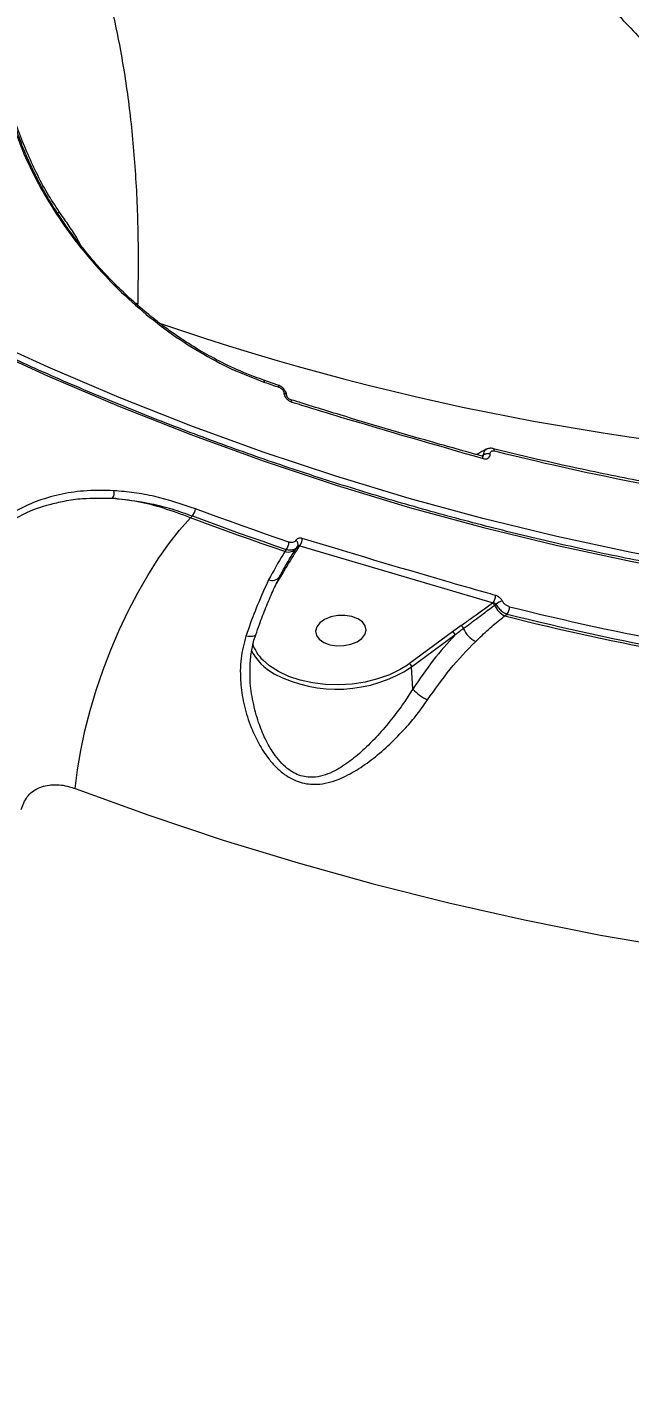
# Model space of a CAD drawing. Header units: millimetres. Extents: x -10881 to 8954, y -8695 to 5624.
# Drawn here: x 3332.9 to 3439.8, y -3353.4 to -3113.9 of the extents above; entities that cross this region are included whole.
import ezdxf

# ---------------------------------------------------------------- set-up
doc = ezdxf.new("R2010")
doc.units = ezdxf.units.MM
for name, color, linetype in [('DIKOM_ОБЪЕКТ', 7, 'Continuous'), ('DIKOM_РАЗМЕР_ЗОНА', 7, 'Continuous'), ('DIKOM_РАЗМЕР_ОБЪЕКТА', 7, 'Continuous')]:
    doc.layers.add(name, color=color, linetype=linetype)
doc.styles.add('style1', font='arial.ttf', dxfattribs={"width": 0.8})
doc.dimstyles.new('1-50', dxfattribs={"dimtxt": 300, "dimasz": 200, "dimexe": 100, "dimexo": 0, "dimgap": 100, "dimtad": 1, "dimtxsty": 'style1', "dimcen": 200, "dimclrd": 7, "dimclre": 7, "dimclrt": 7, "dimadec": 1, "dimazin": 2, "dimtfac": 1, "dimtmove": 0, "dimatfit": 2, "dimfxl": 0, "dimlwd": 25, "dimlwe": 18, "dimarcsym": 0})

# ---------------------------------------------------------------- blocks, each defined once
blk = doc.blocks.new('*D10')
at = {"layer": 'Defpoints', "color": 0, "transparency": 16777216}
for p in [(-7152.73, 2730.8), (7385.22, 911.28), (7385.22, -7693.77)]:
    blk.add_point(p, dxfattribs=at)
at = {"layer": 'DIKOM_РАЗМЕР_ОБЪЕКТА', "color": 7, "lineweight": 18, "transparency": 16777216}
for p, q in [((-7152.73, 2730.8), (-7152.73, -7793.77)), ((7385.22, 911.28), (7385.22, -7793.77))]:
    blk.add_line(p, q, dxfattribs=at)
at = {"layer": 'DIKOM_РАЗМЕР_ОБЪЕКТА', "color": 7, "lineweight": 25, "transparency": 16777216}
blk.add_line((-6952.73, -7693.77), (7185.22, -7693.77), dxfattribs=at)
at = {"layer": 'DIKOM_РАЗМЕР_ОБЪЕКТА', "color": 7, "transparency": 16777216}
for points in [[(-6952.73, -7660.43), (-6952.73, -7727.1), (-7152.73, -7693.77)], [(7185.22, -7660.43), (7185.22, -7727.1), (7385.22, -7693.77)]]:
    blk.add_solid(points, dxfattribs=at)
at = {"layer": 'DIKOM_РАЗМЕР_ОБЪЕКТА', "color": 7, "transparency": 16777216, "insert": (116.24, -7440.59), "char_height": 300, "attachment_point": 5, "style": 'style1'}
blk.add_mtext('14500', dxfattribs=at)
blk = doc.blocks.new('*D12')
at = {"layer": 'Defpoints', "color": 0, "transparency": 16777216}
for p in [(-9113.32, 3014.05), (8954.2, 2756.48), (8954.2, -8594.51)]:
    blk.add_point(p, dxfattribs=at)
at = {"layer": 'DIKOM_РАЗМЕР_ЗОНА', "color": 7, "lineweight": 18, "transparency": 16777216}
for p, q in [((-9113.32, 3014.05), (-9113.32, -8694.51)), ((8954.2, 2756.48), (8954.2, -8694.51))]:
    blk.add_line(p, q, dxfattribs=at)
at = {"layer": 'DIKOM_РАЗМЕР_ЗОНА', "color": 7, "lineweight": 25, "transparency": 16777216}
blk.add_line((-8913.32, -8594.51), (8754.2, -8594.51), dxfattribs=at)
at = {"layer": 'DIKOM_РАЗМЕР_ЗОНА', "color": 7, "transparency": 16777216}
for points in [[(-8913.32, -8561.18), (-8913.32, -8627.85), (-9113.32, -8594.51)], [(8754.2, -8561.18), (8754.2, -8627.85), (8954.2, -8594.51)]]:
    blk.add_solid(points, dxfattribs=at)
at = {"layer": 'DIKOM_РАЗМЕР_ЗОНА', "color": 7, "transparency": 16777216, "insert": (-79.56, -8341.34), "char_height": 300, "attachment_point": 5, "style": 'style1'}
blk.add_mtext('18000', dxfattribs=at)

msp = doc.modelspace()

# ---------------------------------------------------------------- linework, layer by layer
at = {"layer": 'DIKOM_ОБЪЕКТ', "color": 7, "linetype": 'Continuous', "lineweight": 15}
for p, q in [((3352.645, -3163.172), (3352.23, -3162.995)), ((3377.492, -3177.552), (3374.963, -3176.683)), ((3378.539, -3178.954), (3378.54, -3178.975)), ((3379.047, -3179.477), (3379.045, -3179.456)), ((3379.757, -3180.168), (3379.744, -3180.164)), ((3415.18, -3189.788), (3415.178, -3189.766)), ((3415.758, -3188.844), (3415.747, -3188.841)), ((3413.709, -3190.111), (3413.932, -3190)), ((3413.742, -3190.197), (3413.732, -3190.194)), ((3413.934, -3190.021), (3413.751, -3190.169)), ((3413.932, -3190), (3413.934, -3190.021)), ((3361.937, -3201.132), (3362.299, -3200.791)), ((3380.791, -3206.493), (3380.982, -3206.196)), ((3381.222, -3206.316), (3381.357, -3206.107)), ((3381.357, -3206.107), (3415.699, -3216.22)), ((3378.966, -3206.73), (3378.72, -3207.112)), ((3380.386, -3207.123), (3380.338, -3207.2)), ((3377.517, -3212.32), (3378.329, -3210.993)), ((3377.268, -3212.705), (3377.517, -3212.32)), ((3415.699, -3216.22), (3415.616, -3216.281)), ((3415.963, -3216.658), (3416.224, -3216.465)), ((3417.774, -3218.562), (3418.211, -3218.234)), ((3410.031, -3220.276), (3408.517, -3221.353)), ((3408.517, -3221.353), (3400.829, -3227.024)), ((3401.228, -3227.606), (3408.917, -3221.935)), ((3400.829, -3227.024), (3400.476, -3227.275)), ((3401.42, -3231.548), (3401.228, -3227.606))]:
    msp.add_line(p, q, dxfattribs=at)
at = {"layer": 'DIKOM_ОБЪЕКТ', "color": 7, "linetype": 'Continuous', "lineweight": 15, "flags": 128}
for points in [[(3586.827, -3213.581), (3573.555, -3214.897), (3560.246, -3215.834), (3546.908, -3216.394), (3533.549, -3216.575), (3520.179, -3216.378), (3506.806, -3215.802), (3493.44, -3214.848), (3480.088, -3213.517), (3466.759, -3211.809), (3453.463, -3209.726), (3440.207, -3207.269), (3427.002, -3204.439), (3413.854, -3201.238), (3400.774, -3197.67), (3387.769, -3193.735), (3374.848, -3189.436), (3362.019, -3184.777), (3349.291, -3179.759), (3336.673, -3174.388), (3324.172, -3168.666), (3311.797, -3162.596)], [(3311.615, -3164.093), (3324.027, -3170.181), (3336.566, -3175.921), (3349.223, -3181.309), (3361.989, -3186.341), (3374.856, -3191.014), (3387.816, -3195.326), (3400.86, -3199.273), (3413.98, -3202.853), (3427.167, -3206.063), (3440.413, -3208.901), (3453.708, -3211.366), (3467.045, -3213.455), (3480.413, -3215.168), (3493.806, -3216.503), (3507.213, -3217.46), (3520.626, -3218.037), (3534.036, -3218.235), (3547.435, -3218.054), (3560.814, -3217.492), (3574.163, -3216.552), (3587.474, -3215.232)], [(3377.662, -3177.929), (3377.65, -3177.808), (3377.624, -3177.707), (3377.586, -3177.628), (3377.535, -3177.575), (3377.492, -3177.552)], [(3379.942, -3180.554), (3379.922, -3180.416), (3379.885, -3180.303), (3379.832, -3180.221), (3379.765, -3180.172), (3379.757, -3180.168)], [(3413.92, -3190.581), (3413.901, -3190.443), (3413.866, -3190.331), (3413.816, -3190.25), (3413.753, -3190.201), (3413.742, -3190.197)], [(3341.464, -3249.223), (3341.868, -3245.914), (3342.451, -3242.482), (3343.206, -3238.957), (3344.127, -3235.373), (3345.207, -3231.761), (3346.434, -3228.155), (3347.798, -3224.588), (3349.287, -3221.091), (3350.886, -3217.698), (3352.581, -3214.439), (3354.357, -3211.343), (3356.198, -3208.439), (3358.086, -3205.753), (3360.005, -3203.31), (3361.937, -3201.132)], [(3378.72, -3207.112), (3376.613, -3206.397), (3374.509, -3205.673), (3372.408, -3204.94), (3370.308, -3204.197), (3368.212, -3203.445), (3366.117, -3202.683), (3364.026, -3201.912), (3361.937, -3201.132)], [(3362.299, -3200.791), (3364.373, -3201.566), (3366.451, -3202.331), (3368.53, -3203.087), (3370.613, -3203.834), (3372.697, -3204.572), (3374.784, -3205.301), (3376.874, -3206.02), (3378.966, -3206.73)], [(3379.446, -3205.434), (3377.359, -3204.726), (3375.274, -3204.008), (3373.192, -3203.281), (3371.111, -3202.545), (3369.034, -3201.8), (3366.959, -3201.045), (3364.886, -3200.281), (3362.816, -3199.509)], [(3390.606, -3218.665), (3389.385, -3218.471), (3388.106, -3218.495), (3386.871, -3218.736), (3385.78, -3219.173), (3384.923, -3219.771), (3384.368, -3220.482), (3384.16, -3221.248), (3384.317, -3222.008), (3384.825, -3222.699), (3385.644, -3223.266), (3386.706, -3223.662), (3387.927, -3223.856), (3389.206, -3223.832), (3390.441, -3223.592), (3391.532, -3223.155), (3392.389, -3222.556), (3392.944, -3221.845), (3393.152, -3221.079), (3392.995, -3220.319), (3392.487, -3219.628), (3391.668, -3219.062), (3390.606, -3218.665)], [(3373.538, -3221.89), (3373.533, -3221.901), (3373.419, -3222.04), (3373.222, -3222.143), (3372.952, -3222.206), (3372.617, -3222.228), (3372.229, -3222.206), (3371.804, -3222.143)], [(3400.476, -3227.275), (3399.166, -3228.088), (3397.273, -3229), (3395.191, -3229.741), (3392.966, -3230.294), (3390.647, -3230.647), (3388.284, -3230.793), (3385.929, -3230.727), (3383.634, -3230.452), (3381.449, -3229.974), (3379.422, -3229.303), (3377.597, -3228.454), (3376.014, -3227.445), (3374.771, -3226.363)], [(3341.464, -3249.223), (3354.576, -3253.965), (3367.773, -3258.37), (3381.05, -3262.434), (3394.399, -3266.157), (3407.812, -3269.536), (3421.282, -3272.568), (3434.802, -3275.253), (3448.365, -3277.589), (3461.962, -3279.574), (3475.587, -3281.208), (3489.232, -3282.489), (3502.89, -3283.418), (3516.552, -3283.992), (3530.212, -3284.213)]]:
    msp.add_lwpolyline(points, dxfattribs=at)
at = {"layer": 'DIKOM_ОБЪЕКТ', "color": 7, "linetype": 'Continuous', "lineweight": 15}
for centre, radius, start, end in [((3505.717, -2731.444), 460.012, 251.06298, 268.19262), ((3535.049, -2715.653), 488.334, 250.88417, 251.19823), ((3378.419, -3179.582), 0.639, 11.41949, 79.18544), ((3378.423, -3179.599), 0.635, 10.18336, 79.31072), ((3414.793, -3191.149), 1.435, 74.4336, 126.83233), ((3414.794, -3191.17), 1.435, 74.43258, 126.82874), ((3415.547, -3189.199), 0.413, 355.68502, 59.35984), ((3530.974, -2730.663), 472.771, 255.91985, 263.07546), ((3346.924, -3196.73), 1.491, 321.98399, 16.61233), ((3360.612, -3199.365), 2.209, 319.78927, 356.27641), ((3379.317, -3205.336), 1.874, 251.41837, 321.89434), ((3377.276, -3205.367), 2.171, 321.10658, 358.23058), ((3380.245, -3205.842), 0.824, 337.50119, 60.79879), ((3381.115, -3206.671), 0.371, 73.18949, 142.26109), ((3379.724, -3204.812), 2.084, 321.57306, 0.37027), ((3378.233, -3211.47), 0.486, 78.62643, 106.36332), ((3376.403, -3210.492), 1.766, 250.59316, 321.62526), ((3413.938, -3214.926), 2.185, 323.6897, 0.58523), ((3417.973, -3218.55), 2.721, 103.41228, 129.99004), ((3415.254, -3216.963), 0.772, 23.27915, 62.03805), ((3419.489, -3215.119), 3.846, 203.57578, 243.52581), ((3538.986, -2734.558), 498.951, 255.94031, 263.055), ((3416.516, -3217.012), 2.09, 324.19727, 2.71247), ((3539.222, -2734.465), 498.674, 255.95618, 263.03913), ((3539.344, -2734.223), 497.562, 255.95618, 263.03913), ((3409.639, -3220.961), 0.789, 11.96929, 60.22675), ((3414.811, -3218.827), 4.821, 204.1247, 242.74886), ((3408.173, -3222.017), 0.748, 6.3044, 62.6324), ((3381.465, -3220.255), 9.748, 206.51414, 241.6398), ((3380.058, -3221.032), 7.508, 198.93557, 225.23916), ((3387.988, -3207.482), 24.089, 242.41661, 303.34301), ((3400.485, -3227.688), 0.748, 6.3044, 62.6324), ((3408.333, -3224.849), 9.627, 224.09747, 243.61321)]:
    msp.add_arc(centre, radius, start, end, dxfattribs=at)
for points, knots in [([(3352.645, -3163.172), (3352.691, -3159.073), (3352.785, -3150.864), (3352.257, -3139.303), (3351.231, -3128.314), (3349.747, -3118.596), (3347.923, -3110.051), (3345.851, -3102.559), (3343.408, -3095.574), (3340.576, -3089.065), (3337.35, -3083.077), (3333.722, -3077.614), (3329.696, -3072.77), (3326.014, -3069.095), (3323.55, -3067.268), (3322.685, -3066.627)], [0, 0, 0, 0, 0.0884846, 0.1771856, 0.2665482, 0.3561346, 0.4300837, 0.5040328, 0.5784982, 0.6529636, 0.7290718, 0.8051798, 0.8818629, 0.9585459, 1, 1, 1, 1]), ([(3361.232, -3068.914), (3364.335, -3069.268), (3370.801, -3070.007), (3379.753, -3072.497), (3387.987, -3075.583), (3395.234, -3078.951), (3402.508, -3082.963), (3409.841, -3087.651), (3417.21, -3093.017), (3424.608, -3099.072), (3431.977, -3105.78), (3439.164, -3112.994), (3446.152, -3120.656), (3452.956, -3128.746), (3459.693, -3137.402), (3466.362, -3146.632), (3472.923, -3156.387), (3479.386, -3166.708), (3485.744, -3177.529), (3489.862, -3185.169), (3491.923, -3188.992)], [0, 0, 0, 0, 0.069757, 0.1453327, 0.1982582, 0.2512763, 0.3045745, 0.3579662, 0.4124269, 0.4669862, 0.5218436, 0.5768005, 0.628785, 0.6808535, 0.7335724, 0.7862914, 0.8393601, 0.8924289, 0.9461688, 1, 1, 1, 1]), ([(3328.635, -3123.185), (3328.884, -3124.781), (3329.381, -3127.971), (3330.973, -3133.129), (3333.167, -3138.438), (3335.998, -3143.83), (3339.42, -3149.187), (3343.392, -3154.4), (3347.858, -3159.363), (3352.762, -3163.976), (3358.023, -3168.141), (3363.56, -3171.761), (3369.291, -3174.832), (3373.183, -3176.316), (3375.13, -3177.059)], [0, 0, 0, 0, 0.0836186, 0.1671661, 0.2504175, 0.3338525, 0.4173036, 0.5004885, 0.5837385, 0.6671385, 0.7504577, 0.8333964, 0.916628, 1, 1, 1, 1]), ([(3374.983, -3176.691), (3373.366, -3176.085), (3370.377, -3174.963), (3366.306, -3172.941), (3363.014, -3171.063), (3360.384, -3169.383), (3358.15, -3167.832), (3354.651, -3165.219), (3349.911, -3161.136), (3344.992, -3155.938), (3341.148, -3151.136), (3338.273, -3147.01), (3336.237, -3143.643), (3334.775, -3140.949), (3333.605, -3138.604), (3332.304, -3135.684), (3330.966, -3132.11), (3329.734, -3127.934), (3329.301, -3125.123), (3329.068, -3123.611)], [0, 0, 0, 0, 0.0701778, 0.1297349, 0.1786043, 0.217133, 0.2493477, 0.2821768, 0.3826535, 0.4841496, 0.5520139, 0.6189908, 0.6815404, 0.7109156, 0.746131, 0.7924445, 0.8499815, 0.919298, 1, 1, 1, 1]), ([(3338.65, -3146.766), (3337.915, -3145.651), (3335.695, -3142.284), (3332.817, -3136.17), (3330.675, -3130.673), (3329.93, -3127.61), (3329.816, -3127.143)], [0, 0, 0, 0, 0.184777, 0.5583787, 0.9325713, 1, 1, 1, 1]), ([(3338.65, -3146.766), (3338.639, -3146.776), (3338.575, -3146.839), (3338.489, -3146.92), (3338.367, -3147.017), (3338.353, -3147.028)], [0, 0, 0, 0, 0.1524855, 0.9042031, 1, 1, 1, 1]), ([(3342.415, -3152.625), (3342.182, -3152.177), (3341.559, -3150.981), (3340.201, -3149.018), (3339.17, -3147.521), (3338.65, -3146.766)], [0, 0, 0, 0, 0.228161, 0.6102611, 1, 1, 1, 1]), ([(3587.048, -3214.795), (3584.927, -3215.027), (3578.772, -3215.7), (3568.554, -3216.574), (3556.39, -3217.314), (3544.205, -3217.735), (3532.004, -3217.842), (3519.794, -3217.634), (3507.582, -3217.111), (3495.375, -3216.273), (3483.179, -3215.121), (3471.001, -3213.656), (3458.848, -3211.877), (3446.725, -3209.787), (3434.641, -3207.386), (3422.6, -3204.676), (3410.611, -3201.657), (3398.679, -3198.333), (3386.811, -3194.704), (3375.013, -3190.772), (3363.291, -3186.54), (3351.654, -3182.01), (3340.105, -3177.186), (3328.653, -3172.064), (3319.134, -3167.54), (3313.449, -3164.684), (3311.517, -3163.713)], [0, 0, 0, 0, 0.0228178, 0.0662207, 0.1096242, 0.1530277, 0.196431, 0.2398342, 0.2832373, 0.3266402, 0.3700429, 0.4134454, 0.4568476, 0.5002497, 0.5436514, 0.587053, 0.6304542, 0.6738551, 0.7172558, 0.7606561, 0.8040562, 0.8474559, 0.8908553, 0.9342544, 0.9776532, 1, 1, 1, 1]), ([(3375.13, -3177.059), (3375.121, -3176.981), (3375.103, -3176.825), (3375.041, -3176.709), (3374.987, -3176.701), (3374.978, -3176.7)], [0, 0, 0, 0, 0.4513495, 0.902699, 1, 1, 1, 1]), ([(3379.031, -3179.457), (3379.033, -3179.419), (3379.046, -3179.181), (3378.867, -3178.721), (3378.476, -3178.149), (3377.973, -3177.728), (3377.613, -3177.62), (3377.488, -3177.583)], [0, 0, 0, 0, 0.0450277, 0.288198, 0.5601002, 0.8479482, 1, 1, 1, 1]), ([(3377.662, -3177.929), (3377.664, -3177.929), (3377.76, -3177.962), (3377.953, -3178.057), (3378.178, -3178.24), (3378.363, -3178.458), (3378.498, -3178.696), (3378.526, -3178.871), (3378.539, -3178.954)], [0, 0, 0, 0, 0.0043468, 0.2198207, 0.4355752, 0.5682506, 0.7938306, 1, 1, 1, 1]), ([(3378.54, -3178.975), (3378.552, -3179.059), (3378.581, -3179.276), (3378.756, -3179.651), (3379.074, -3180.045), (3379.488, -3180.375), (3379.791, -3180.494), (3379.942, -3180.554)], [0, 0, 0, 0, 0.1342544, 0.3469772, 0.5632481, 0.7817386, 1, 1, 1, 1]), ([(3379.744, -3180.161), (3379.733, -3180.158), (3379.681, -3180.146), (3379.545, -3180.08), (3379.374, -3179.962), (3379.225, -3179.816), (3379.12, -3179.671), (3379.06, -3179.548), (3379.047, -3179.481), (3379.047, -3179.485), (3379.047, -3179.486)], [0, 0, 0, 0, 0.0437069, 0.19598, 0.3553065, 0.513122, 0.6490101, 0.7899934, 0.9401074, 1, 1, 1, 1]), ([(3413.752, -3190.169), (3410.69, -3189.313), (3402.221, -3186.943), (3390.891, -3183.598), (3382.684, -3181.048), (3379.768, -3180.142)], [0, 0, 0, 0, 0.2674868, 0.739773, 1, 1, 1, 1]), ([(3379.942, -3180.554), (3380.522, -3180.733), (3383.422, -3181.628), (3394.668, -3185.061), (3405.472, -3188.159), (3413.92, -3190.581)], [0, 0, 0, 0, 0.0517104, 0.2585534, 1, 1, 1, 1]), ([(3414.468, -3188.924), (3413.973, -3189.219), (3413.375, -3189.575), (3412.796, -3189.829), (3412.697, -3189.872)], [0, 0, 0, 0, 0.829226, 1, 1, 1, 1]), ([(3413.92, -3190.581), (3414.072, -3190.611), (3414.377, -3190.671), (3414.77, -3190.579), (3415.051, -3190.362), (3415.182, -3190.077), (3415.18, -3189.868), (3415.18, -3189.788)], [0, 0, 0, 0, 0.2182614, 0.4367519, 0.6530228, 0.8657456, 1, 1, 1, 1]), ([(3414.498, -3188.975), (3414.443, -3189.004), (3414.251, -3189.105), (3414.026, -3189.412), (3413.936, -3189.766), (3413.933, -3189.973), (3413.932, -3190)], [0, 0, 0, 0, 0.1562184, 0.5495559, 0.9395559, 1, 1, 1, 1]), ([(3415.746, -3188.846), (3415.731, -3188.84), (3415.501, -3188.758), (3415.062, -3188.778), (3414.62, -3188.856), (3414.465, -3188.987), (3414.458, -3188.992)], [0, 0, 0, 0, 0.03411717, 0.53767927, 0.98080046, 1, 1, 1, 1]), ([(3415.178, -3189.766), (3415.177, -3189.753), (3415.171, -3189.655), (3415.202, -3189.483), (3415.32, -3189.327), (3415.493, -3189.226), (3415.7, -3189.183), (3415.879, -3189.216), (3415.959, -3189.23)], [0, 0, 0, 0, 0.0340103, 0.252264, 0.4705298, 0.5979374, 0.8193065, 1, 1, 1, 1]), ([(3473.695, -3199.584), (3471.591, -3199.32), (3465.484, -3198.554), (3455.392, -3197.047), (3443.436, -3194.963), (3431.519, -3192.56), (3422.296, -3190.464), (3417.048, -3189.164), (3415.746, -3188.841)], [0, 0, 0, 0, 0.1082661, 0.3142009, 0.5201382, 0.7260743, 0.9320091, 1, 1, 1, 1]), ([(3413.892, -3190.219), (3413.896, -3190.217), (3413.911, -3190.211), (3413.861, -3190.223), (3413.774, -3190.203), (3413.731, -3190.193)], [0, 0, 0, 0, 0.144077, 0.5739474, 1, 1, 1, 1]), ([(3413.934, -3190.021), (3413.935, -3190.047), (3413.937, -3190.113), (3413.913, -3190.184), (3413.875, -3190.213), (3413.872, -3190.215)], [0, 0, 0, 0, 0.370085, 0.9586162, 1, 1, 1, 1]), ([(3348.353, -3196.303), (3346.528, -3196.268), (3343.163, -3196.203), (3338.571, -3196.944), (3334.5, -3198.149), (3330.744, -3199.904), (3327.347, -3202.196), (3324.33, -3204.986), (3321.711, -3208.248), (3319.543, -3211.971), (3317.789, -3216.068), (3317.019, -3219.088), (3316.635, -3220.596)], [0, 0, 0, 0, 0.1166812, 0.2150846, 0.3137979, 0.4122009, 0.510061, 0.6082268, 0.7060845, 0.8039539, 0.9021323, 1, 1, 1, 1]), ([(3362.816, -3199.509), (3360.401, -3198.704), (3356.746, -3197.487), (3351.929, -3196.606), (3349.548, -3196.405), (3348.353, -3196.303)], [0, 0, 0, 0, 0.4927604, 0.7454691, 1, 1, 1, 1]), ([(3316.988, -3221.381), (3317.571, -3219.213), (3318.455, -3215.933), (3320.333, -3212.066), (3322.513, -3208.484), (3325.184, -3205.393), (3328.273, -3202.84), (3331.662, -3200.69), (3334.567, -3199.331), (3336.737, -3198.817), (3336.892, -3198.78)], [0, 0, 0, 0, 0.1943479, 0.2940629, 0.3945087, 0.588997, 0.6887548, 0.7892338, 0.9850055, 1, 1, 1, 1]), ([(3336.892, -3198.78), (3337.762, -3198.552), (3339.662, -3198.053), (3343.367, -3197.557), (3346.309, -3197.614), (3348.099, -3197.648)], [0, 0, 0, 0, 0.2486236, 0.5430069, 1, 1, 1, 1]), ([(3361.937, -3201.132), (3360.348, -3200.529), (3357.225, -3199.342), (3352.576, -3198.177), (3349.597, -3197.825), (3348.099, -3197.648)], [0, 0, 0, 0, 0.3395438, 0.667762, 1, 1, 1, 1]), ([(3348.099, -3197.648), (3350.388, -3197.891), (3353.85, -3198.258), (3358.638, -3199.505), (3361.076, -3200.361), (3362.299, -3200.791)], [0, 0, 0, 0, 0.4928082, 0.7454985, 1, 1, 1, 1]), ([(3378.329, -3210.993), (3379.02, -3209.843), (3379.96, -3208.279), (3380.958, -3206.727), (3381.222, -3206.316)], [0, 0, 0, 0, 0.7353037, 1, 1, 1, 1]), ([(3378.966, -3206.73), (3379.069, -3206.757), (3379.421, -3206.848), (3380.004, -3206.848), (3380.628, -3206.631), (3380.88, -3206.316), (3381.006, -3206.157)], [0, 0, 0, 0, 0.1209496, 0.4144473, 0.7069479, 1, 1, 1, 1]), ([(3380.647, -3205.123), (3380.572, -3205.217), (3380.423, -3205.405), (3380.055, -3205.525), (3379.713, -3205.514), (3379.506, -3205.452), (3379.446, -3205.434)], [0, 0, 0, 0, 0.2927357, 0.5851066, 0.8788379, 1, 1, 1, 1]), ([(3381.808, -3204.799), (3381.761, -3204.786), (3381.568, -3204.732), (3381.239, -3204.722), (3380.871, -3204.842), (3380.722, -3205.029), (3380.647, -3205.123)], [0, 0, 0, 0, 0.0963825, 0.3985513, 0.6990818, 1, 1, 1, 1]), ([(3381.006, -3206.157), (3381.03, -3206.129), (3381.077, -3206.071), (3381.189, -3206.05), (3381.286, -3206.071), (3381.343, -3206.1), (3381.357, -3206.107)], [0, 0, 0, 0, 0.2930283, 0.5923651, 0.9005743, 1, 1, 1, 1]), ([(3416.123, -3214.904), (3415.532, -3214.737), (3412.579, -3213.901), (3401.072, -3210.611), (3390.274, -3207.353), (3381.808, -3204.799)], [0, 0, 0, 0, 0.0512253, 0.2561273, 1, 1, 1, 1]), ([(3378.72, -3207.112), (3378.608, -3207.29), (3377.657, -3208.8), (3376.679, -3210.584), (3375.816, -3212.157)], [0, 0, 0, 0, 0.1178594, 1, 1, 1, 1]), ([(3377.788, -3211.589), (3378.162, -3210.874), (3378.981, -3209.308), (3380.01, -3207.705), (3380.551, -3206.869), (3380.637, -3206.736)], [0, 0, 0, 0, 0.4143148, 0.9066202, 1, 1, 1, 1]), ([(3375.816, -3212.157), (3375.142, -3213.628), (3373.897, -3216.346), (3372.591, -3219.833), (3371.947, -3221.723), (3371.804, -3222.143)], [0, 0, 0, 0, 0.4786869, 0.8843747, 1, 1, 1, 1]), ([(3373.557, -3221.895), (3373.765, -3221.291), (3374.339, -3219.617), (3375.346, -3217.035), (3376.55, -3214.174), (3377.38, -3212.448), (3377.789, -3211.596)], [0, 0, 0, 0, 0.1595719, 0.4422928, 0.7249336, 1, 1, 1, 1]), ([(3417.341, -3215.903), (3417.329, -3215.879), (3417.239, -3215.711), (3417.007, -3215.413), (3416.59, -3215.078), (3416.279, -3214.962), (3416.123, -3214.904)], [0, 0, 0, 0, 0.0523938, 0.3650475, 0.6827341, 1, 1, 1, 1]), ([(3418.604, -3216.913), (3418.448, -3216.86), (3418.136, -3216.754), (3417.712, -3216.43), (3417.461, -3216.124), (3417.362, -3215.942), (3417.341, -3215.903)], [0, 0, 0, 0, 0.30774001, 0.61587473, 0.91909989, 1, 1, 1, 1]), ([(3415.616, -3216.281), (3414.313, -3217.233), (3412.474, -3218.576), (3410.582, -3219.893), (3410.031, -3220.276)], [0, 0, 0, 0, 0.7088229, 1, 1, 1, 1]), ([(3410.411, -3220.797), (3410.633, -3220.633), (3411.743, -3219.809), (3413.592, -3218.417), (3415.21, -3217.216), (3415.963, -3216.658)], [0, 0, 0, 0, 0.1178903, 0.5894817, 1, 1, 1, 1]), ([(3412.604, -3223.113), (3413.361, -3222.377), (3414.882, -3220.9), (3416.594, -3219.439), (3417.581, -3218.706), (3417.774, -3218.562)], [0, 0, 0, 0, 0.4438965, 0.8911134, 1, 1, 1, 1]), ([(3415.699, -3216.22), (3415.767, -3216.227), (3415.9, -3216.24), (3416.08, -3216.319), (3416.181, -3216.405), (3416.219, -3216.458), (3416.224, -3216.465)], [0, 0, 0, 0, 0.3345066, 0.654902, 0.9517867, 1, 1, 1, 1]), ([(3416.224, -3216.465), (3416.257, -3216.53), (3416.415, -3216.837), (3416.812, -3217.361), (3417.479, -3217.932), (3417.968, -3218.134), (3418.211, -3218.234)], [0, 0, 0, 0, 0.0813858, 0.3857913, 0.6937318, 1, 1, 1, 1]), ([(3408.917, -3221.935), (3409.133, -3221.766), (3409.625, -3221.382), (3410.129, -3221.007), (3410.411, -3220.797)], [0, 0, 0, 0, 0.4403356, 1, 1, 1, 1]), ([(3371.804, -3222.143), (3371.457, -3223.461), (3370.751, -3226.152), (3370.773, -3229.116), (3371.01, -3231.941), (3371.457, -3234.622), (3372.564, -3238.14), (3374.036, -3241.29), (3375.562, -3243.651), (3377.14, -3245.455), (3378.93, -3247.005), (3381.38, -3248.279), (3384.083, -3248.579), (3386.404, -3248.214), (3388.771, -3247.43), (3391.472, -3246.009), (3394.478, -3243.882), (3397.416, -3241.337), (3400.009, -3238.67), (3402.255, -3236.026), (3403.452, -3234.329), (3404.055, -3233.473)], [0, 0, 0, 0, 0.0713192, 0.1455334, 0.1511418, 0.2166827, 0.2835494, 0.3372077, 0.3918209, 0.425165, 0.4591144, 0.5134567, 0.5679412, 0.6040748, 0.6411273, 0.7022452, 0.7649113, 0.8302388, 0.8968703, 0.9479885, 1, 1, 1, 1]), ([(3372.563, -3229.668), (3372.535, -3228.847), (3372.478, -3227.147), (3372.794, -3224.673), (3373.153, -3222.885), (3373.509, -3222.015), (3373.561, -3221.889)], [0, 0, 0, 0, 0.3068353, 0.635194, 0.9470219, 1, 1, 1, 1]), ([(3408.917, -3221.935), (3407.615, -3223.392), (3404.983, -3226.338), (3402.616, -3229.799), (3401.42, -3231.548)], [0, 0, 0, 0, 0.4947656, 1, 1, 1, 1]), ([(3404.055, -3233.473), (3405.375, -3231.616), (3408.054, -3227.847), (3411.05, -3224.626), (3412.595, -3223.121), (3412.604, -3223.113)], [0, 0, 0, 0, 0.4913944, 0.9970665, 1, 1, 1, 1]), ([(3401.42, -3231.548), (3400.888, -3232.391), (3399.815, -3234.091), (3397.839, -3236.746), (3395.544, -3239.489), (3392.993, -3242.109), (3390.351, -3244.375), (3388.013, -3245.918), (3385.914, -3246.835), (3383.903, -3247.316), (3381.5, -3247.133), (3379.361, -3245.927), (3377.824, -3244.441), (3376.465, -3242.687), (3375.158, -3240.364), (3373.907, -3237.288), (3373.031, -3233.82), (3372.543, -3231.172), (3372.573, -3229.786), (3372.575, -3229.669)], [0, 0, 0, 0, 0.0615816, 0.1241805, 0.2028204, 0.2828691, 0.3550452, 0.4286761, 0.4695351, 0.5114033, 0.5708917, 0.6302983, 0.6678646, 0.7063882, 0.7693441, 0.8335771, 0.9123954, 0.9925772, 1, 1, 1, 1]), ([(3331.898, -3252.951), (3332.194, -3252.143), (3332.796, -3250.501), (3334.86, -3248.988), (3337.481, -3248.382), (3339.801, -3248.65), (3341.13, -3249.107), (3341.464, -3249.223)], [0, 0, 0, 0, 0.2187085, 0.4447818, 0.6794098, 0.9191985, 1, 1, 1, 1])]:
    msp.add_open_spline(points, degree=3, knots=knots, dxfattribs=at)

# ---------------------------------------------------------------- dimensions: what is measured, and where the dimension line sits
at = {"layer": 'DIKOM_РАЗМЕР_ЗОНА'}
dim = msp.add_linear_dim(base=(8954.2, -8594.513), p1=(-9113.319, 3014.045), p2=(8954.2, 2756.48), text='18000', dimstyle='1-50', dxfattribs=at)
dim.commit()
dim.dimension.update_dxf_attribs({"geometry": '*D12', "text_midpoint": (-79.559, -8594.513), "dimtype": 160})
at = {"layer": 'DIKOM_РАЗМЕР_ОБЪЕКТА'}
dim = msp.add_linear_dim(base=(7385.217, -7693.766), p1=(-7152.73, 2730.795), p2=(7385.217, 911.281), text='14500', dimstyle='1-50', dxfattribs=at)
dim.commit()
dim.dimension.update_dxf_attribs({"geometry": '*D10', "text_midpoint": (116.244, -7693.766), "dimtype": 160})

doc.saveas('drawing.dxf')
